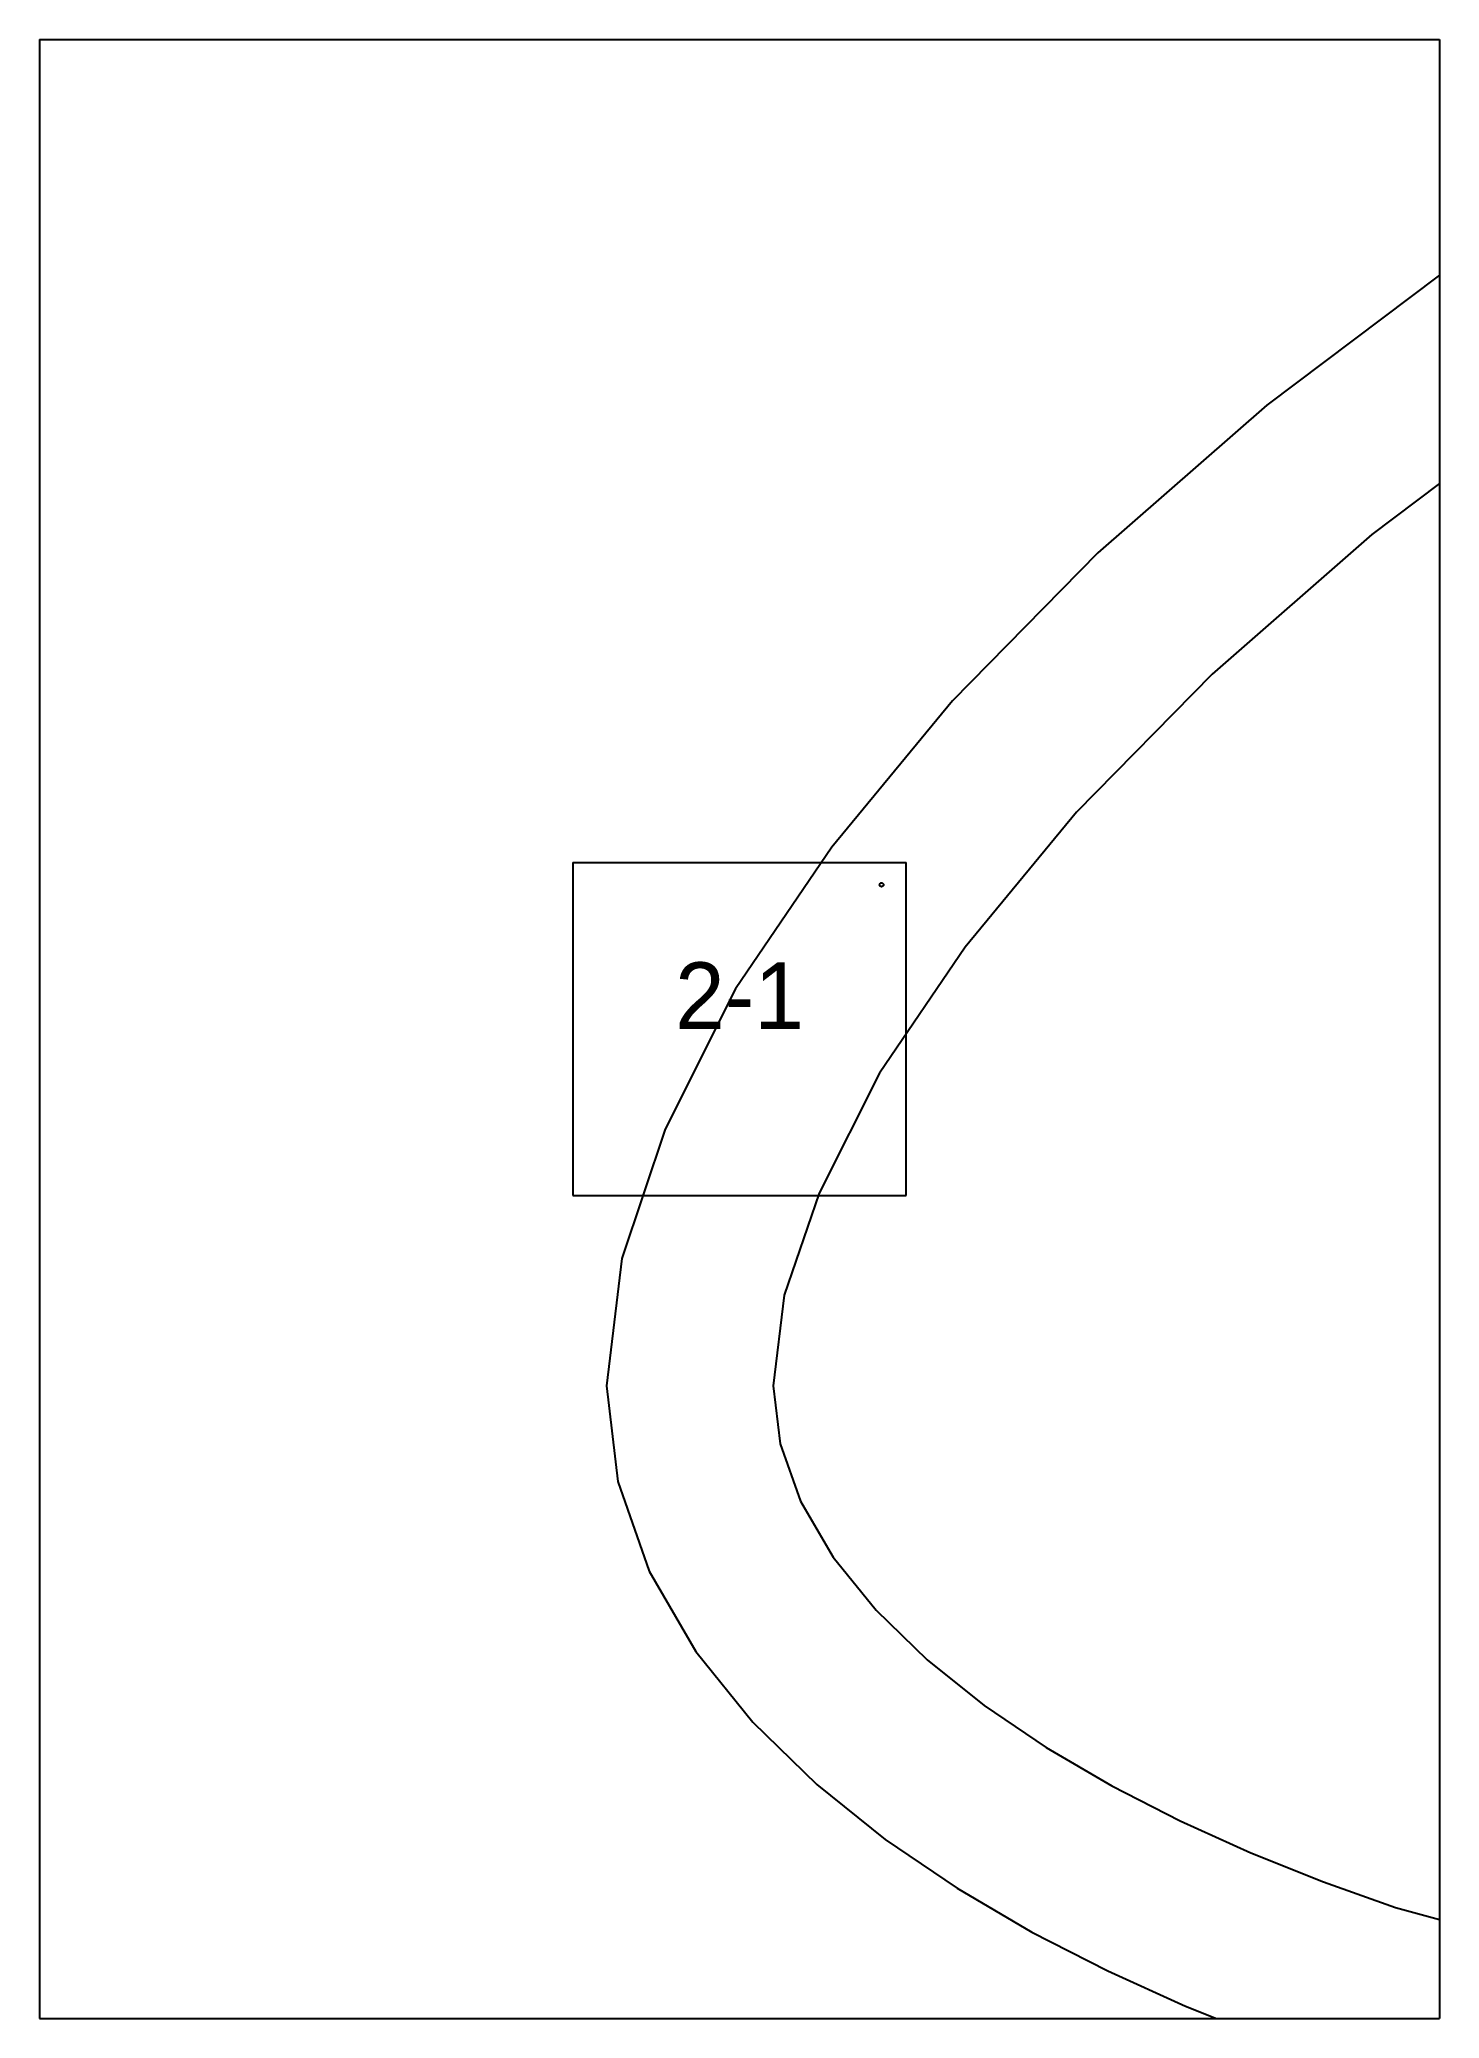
# Paper-space layout 'Plan 2-1' of a CAD drawing. Header units: metres, sheet in millimetres. Extents: x 0 to 210, y 0 to 297.
# The model-space entities are those that its viewports show. They can reach past a viewport. Long polylines and large blocks are cut down to what shows.
import ezdxf
from ezdxf.enums import TextEntityAlignment as Align

# ---------------------------------------------------------------- set-up
doc = ezdxf.new("R2010")
doc.units = ezdxf.units.M
for name, color, linetype in [('default', 7, 'Continuous'), ('mcircles', 7, 'Continuous'), ('TEXTLAYER', 7, 'Continuous'), ('VIEWPORTS', 7, 'Continuous')]:
    doc.layers.add(name, color=color, linetype=linetype)

msp = doc.modelspace()

# ---------------------------------------------------------------- linework, layer by layer
at = {"color": 9}
for p, q in [((0, 0), (0, -297)), ((210, 0), (210, -297)), ((210, 0), (210, -297)), ((0, -297), (210, -297)), ((0, -297), (210, -297)), ((0, -297), (0, -594)), ((210, -297), (420, -297)), ((210, -297), (210, -594)), ((210, -297), (420, -297)), ((210, -297), (210, -594)), ((80, -420.5), (130, -420.5)), ((80, -420.5), (80, -470.5)), ((130, -470.5), (130, -420.5)), ((80, -470.5), (130, -470.5)), ((0, -594), (210, -594)), ((0, -594), (210, -594)), ((0, -594), (0, -891)), ((210, -594), (420, -594)), ((210, -594), (210, -891)), ((210, -594), (420, -594)), ((210, -594), (210, -891))]:
    msp.add_line(p, q, dxfattribs=at)
at = {"layer": 'default', "color": 7, "linetype": 'Continuous'}
for p, q in [((212.94, -330.13), (184.1, -351.89)), ((184.1, -351.89), (158.75, -374.04)), ((227.29, -350.6), (199.86, -371.29)), ((158.75, -374.04), (136.97, -396.23)), ((199.86, -371.29), (175.91, -392.22)), ((175.91, -392.22), (155.56, -412.95)), ((136.97, -396.23), (118.84, -418.23)), ((155.56, -412.95), (138.85, -433.22)), ((118.84, -418.23), (104.42, -439.48)), ((138.85, -433.22), (125.98, -452.14)), ((104.42, -439.48), (93.87, -460.52)), ((125.98, -452.14), (116.95, -470.15)), ((93.87, -460.52), (87.34, -479.95)), ((116.95, -470.15), (111.72, -485.47)), ((87.34, -479.95), (85.06, -499.06)), ((111.72, -485.47), (110.06, -499.06)), ((85.06, -499.06), (86.75, -513.43)), ((110.06, -499.06), (111.1, -507.77)), ((111.1, -507.77), (114.17, -516.39)), ((86.75, -513.43), (91.47, -526.87)), ((114.17, -516.39), (119.07, -524.77)), ((119.07, -524.77), (125.49, -532.73)), ((91.47, -526.87), (98.46, -538.93)), ((125.49, -532.73), (133.14, -540.16)), ((98.46, -538.93), (107, -549.55)), ((133.14, -540.16), (141.72, -547.03)), ((141.72, -547.03), (151.01, -553.33)), ((107, -549.55), (116.58, -558.89)), ((151.01, -553.33), (160.88, -559.11)), ((116.58, -558.89), (126.87, -567.14)), ((160.88, -559.11), (171.12, -564.36)), ((126.87, -567.14), (137.66, -574.47)), ((171.12, -564.36), (181.73, -569.15)), ((181.73, -569.15), (192.61, -573.51)), ((137.66, -574.47), (148.85, -581.03)), ((192.61, -573.51), (203.41, -577.37)), ((203.41, -577.37), (214.62, -580.42)), ((148.85, -581.03), (160.27, -586.88)), ((160.27, -586.88), (171.93, -592.15)), ((171.93, -592.15), (183.76, -596.89))]:
    msp.add_line(p, q, dxfattribs=at)
at = {"layer": 'mcircles', "color": 7, "linetype": 'Continuous'}
msp.add_circle((126.31, -423.86), 0.3, dxfattribs=at)

# ---------------------------------------------------------------- texts
at = {"layer": 'TEXTLAYER', "color": 1}
msp.add_text('2-1', height=10, dxfattribs=at).set_placement((105, -445.5), align=Align.CENTER)

psp = doc.layouts.new('Plan 2-1')

# ---------------------------------------------------------------- viewports
at = {"layer": 'VIEWPORTS'}
psp.add_viewport(center=(105, 148.5), size=(210, 297), view_center_point=(105, -445.5), view_height=297, dxfattribs=at)

doc.saveas('drawing.dxf')
